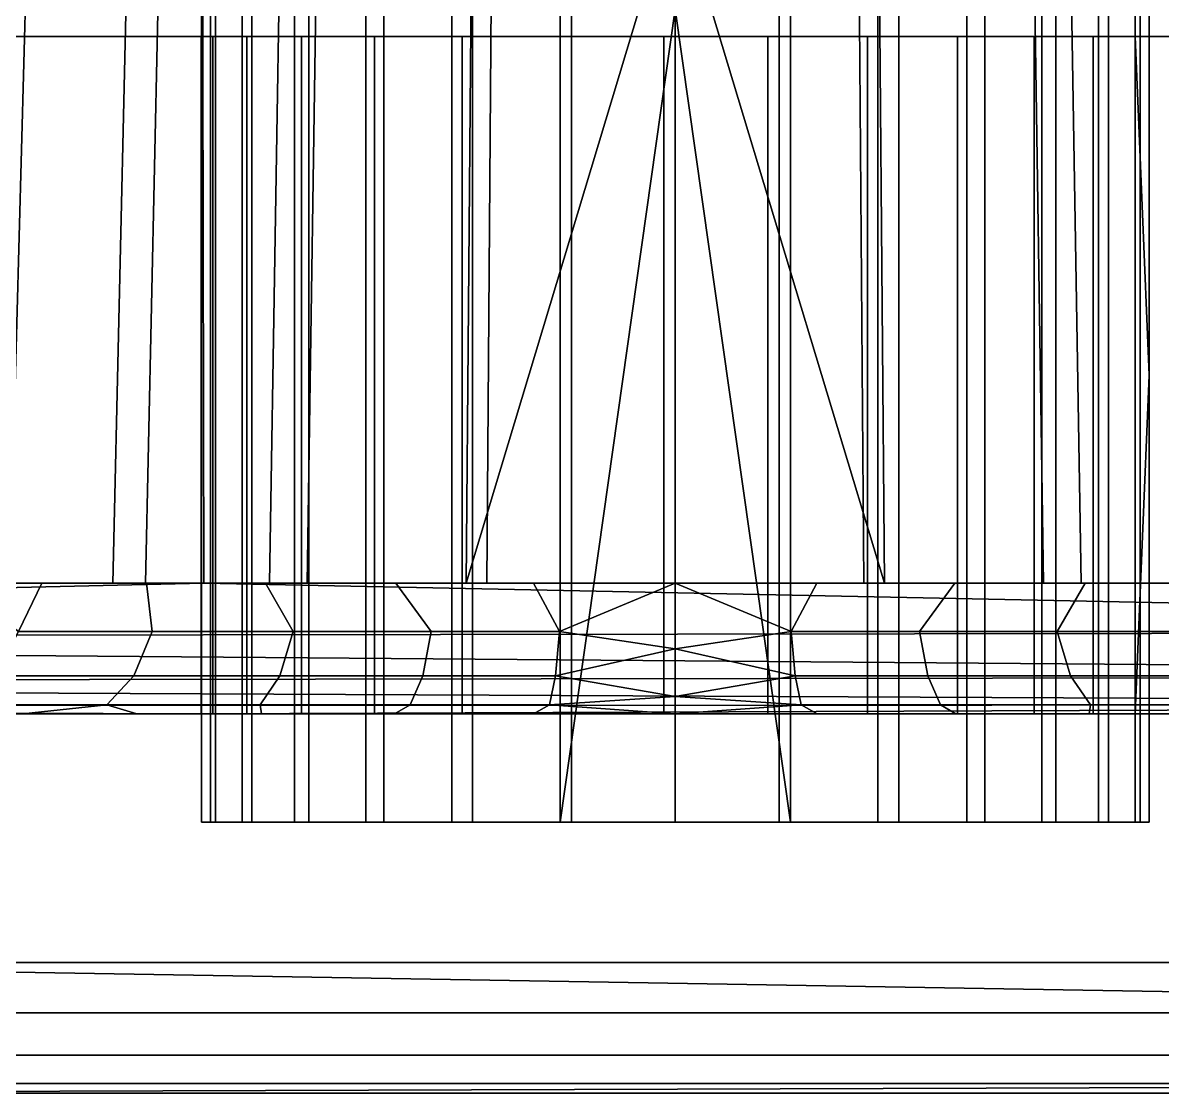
# Model space of a CAD drawing. Extents: x -111 to 113, y -26 to 0.
# Drawn here: x -97.318 to -93.111, y -7 to -3.05 of the extents above; entities that cross this region are included whole.
import ezdxf

# ---------------------------------------------------------------- set-up
doc = ezdxf.new("R2010")
doc.units = 0
doc.header["$MEASUREMENT"] = 0
doc.layers.add('COURO', color=9, linetype='CONTINUOUS')
doc.layers.add('METAL', color=9, linetype='CONTINUOUS')

msp = doc.modelspace()

# ---------------------------------------------------------------- linework, layer by layer
at = {"layer": 'COURO'}
for points in [[(-104.9085, -3.1, -9.2968), (-84.9085, -3.1, -9.2968), (-85.4879, -5.6, -9.2968), (-104.9085, -5.6, -9.2968)], [(-104.9085, -3.1, 10.7032), (-84.9085, -3.1, 10.7032), (-85.4879, -5.6, 10.7032), (-104.9085, -5.6, 10.7032)], [(-99.1942, -3.1, -6.4397), (-99.1942, -3.1, -9.2968), (-96.3371, -3.1, -9.2968), (-96.3371, -3.1, -6.4397)], [(-99.1942, -3.1, -3.5825), (-99.1942, -3.1, -6.4397), (-96.3371, -3.1, -6.4397), (-96.3371, -3.1, -3.5825)], [(-99.1942, -3.1, -0.7254), (-99.1942, -3.1, -0.7254), (-99.1942, -3.1, -3.5825), (-96.3371, -3.1, -3.5825)], [(-96.3371, -3.1, 4.9889), (-96.3371, -3.1, 4.9889), (-99.1942, -3.1, 4.9889), (-99.1942, -3.1, 2.1318)], [(-99.1942, -3.1, 7.846), (-99.1942, -3.1, 4.9889), (-96.3371, -3.1, 4.9889), (-96.3371, -3.1, 7.846)], [(-99.1942, -3.1, 10.7032), (-99.1942, -3.1, 7.846), (-96.3371, -3.1, 7.846), (-96.3371, -3.1, 10.7032)], [(-99.1942, -3.1, -0.7254), (-99.1942, -3.1, -0.7254), (-96.3371, -3.1, -3.5825), (-95.9996, -3.1, -0.665)], [(-95.9996, -3.1, -0.665), (-95.9996, -3.1, -0.665), (-96.4852, -3.1, -0.0561), (-99.1942, -3.1, -0.7254)], [(-96.4852, -3.1, -0.0561), (-96.4852, -3.1, -0.0561), (-96.6585, -3.1, 0.7032), (-99.1942, -3.1, -0.7254)], [(-99.1942, -3.1, 2.1318), (-99.1942, -3.1, 2.1318), (-99.1942, -3.1, -0.7254), (-96.6585, -3.1, 0.7032)], [(-96.4852, -3.1, 1.4625), (-96.4852, -3.1, 1.4625), (-95.9996, -3.1, 2.0714), (-99.1942, -3.1, 2.1318)], [(-95.9996, -3.1, 2.0714), (-95.9996, -3.1, 2.0714), (-96.3371, -3.1, 4.9889), (-99.1942, -3.1, 2.1318)], [(-96.6585, -3.1, 0.7032), (-96.6585, -3.1, 0.7032), (-96.4852, -3.1, 1.4625), (-99.1942, -3.1, 2.1318)], [(-96.6585, -5.6, 0.7032), (-96.6585, -3.1, 0.7032), (-96.616, -3.1, 1.0866), (-96.616, -5.6, 1.0866)], [(-96.616, -5.6, 0.3198), (-96.616, -3.1, 0.3198), (-96.6585, -3.1, 0.7032), (-96.6585, -5.6, 0.7032)], [(-96.616, -5.6, 1.0866), (-96.616, -3.1, 1.0866), (-96.4905, -3.1, 1.4514), (-96.4905, -5.6, 1.4514)], [(-96.4905, -5.6, -0.045), (-96.4905, -3.1, -0.045), (-96.616, -3.1, 0.3198), (-96.616, -5.6, 0.3198)], [(-96.4905, -5.6, 1.4514), (-96.4905, -3.1, 1.4514), (-96.2881, -3.1, 1.7798), (-96.2881, -5.6, 1.7798)], [(-96.2881, -5.6, -0.3735), (-96.2881, -3.1, -0.3735), (-96.4905, -3.1, -0.045), (-96.4905, -5.6, -0.045)], [(-96.3371, -3.1, -6.4397), (-96.3371, -3.1, -9.2968), (-93.4799, -3.1, -9.2968), (-93.4799, -3.1, -6.4397)], [(-96.3371, -3.1, -3.5825), (-96.3371, -3.1, -6.4397), (-93.4799, -3.1, -6.4397), (-93.4799, -3.1, -3.5825)], [(-96.3371, -3.1, 7.846), (-96.3371, -3.1, 4.9889), (-93.4799, -3.1, 4.9889), (-93.4799, -3.1, 7.846)], [(-96.3371, -3.1, 10.7032), (-96.3371, -3.1, 7.846), (-93.4799, -3.1, 7.846), (-93.4799, -3.1, 10.7032)], [(-95.9996, -3.1, -0.665), (-95.9996, -3.1, -0.665), (-96.3371, -3.1, -3.5825), (-95.2979, -3.1, -1.0029)], [(-93.4799, -3.1, -3.5825), (-93.4799, -3.1, -3.5825), (-95.2979, -3.1, -1.0029), (-96.3371, -3.1, -3.5825)], [(-95.2979, -3.1, 2.4093), (-95.2979, -3.1, 2.4093), (-96.3371, -3.1, 4.9889), (-95.9996, -3.1, 2.0714)], [(-95.2979, -3.1, 2.4093), (-94.5191, -3.1, 2.4093), (-93.4799, -3.1, 4.9889), (-96.3371, -3.1, 4.9889)], [(-96.2881, -5.6, 1.7798), (-96.2881, -3.1, 1.7798), (-96.0187, -3.1, 2.056), (-96.0187, -5.6, 2.056)], [(-96.0187, -5.6, -0.6496), (-96.0187, -3.1, -0.6496), (-96.2881, -3.1, -0.3735), (-96.2881, -5.6, -0.3735)], [(-96.0187, -5.6, 2.056), (-96.0187, -3.1, 2.056), (-95.6953, -3.1, 2.2663), (-95.6953, -5.6, 2.2663)], [(-95.6953, -5.6, -0.86), (-95.6953, -3.1, -0.86), (-96.0187, -3.1, -0.6496), (-96.0187, -5.6, -0.6496)], [(-95.6953, -5.6, 2.2663), (-95.6953, -3.1, 2.2663), (-95.3337, -3.1, 2.4007), (-95.3337, -5.6, 2.4007)], [(-95.3337, -5.6, -0.9944), (-95.3337, -3.1, -0.9944), (-95.6953, -3.1, -0.86), (-95.6953, -5.6, -0.86)], [(-95.3337, -5.6, 2.4007), (-95.3337, -3.1, 2.4007), (-94.9514, -3.1, 2.4527), (-94.9514, -5.6, 2.4527)], [(-94.9514, -5.6, -1.0463), (-94.9514, -3.1, -1.0463), (-95.3337, -3.1, -0.9944), (-95.3337, -5.6, -0.9944)], [(-95.2979, -3.1, -1.0029), (-95.2979, -3.1, -1.0029), (-93.4799, -3.1, -3.5825), (-94.5191, -3.1, -1.0029)], [(-94.9514, -5.6, 2.4527), (-94.9514, -3.1, 2.4527), (-94.5671, -3.1, 2.4196), (-94.5671, -5.6, 2.4196)], [(-94.5671, -5.6, -1.0132), (-94.5671, -3.1, -1.0132), (-94.9514, -3.1, -1.0463), (-94.9514, -5.6, -1.0463)], [(-94.5671, -5.6, 2.4196), (-94.5671, -3.1, 2.4196), (-94.1993, -3.1, 2.3031), (-94.1993, -5.6, 2.3031)], [(-94.1993, -5.6, -0.8967), (-94.1993, -3.1, -0.8967), (-94.5671, -3.1, -1.0132), (-94.5671, -5.6, -1.0132)], [(-94.5191, -3.1, -1.0029), (-94.5191, -3.1, -1.0029), (-93.4799, -3.1, -3.5825), (-93.8174, -3.1, -0.665)], [(-93.8174, -3.1, 2.0714), (-93.8174, -3.1, 2.0714), (-93.4799, -3.1, 4.9889), (-94.5191, -3.1, 2.4093)], [(-94.1993, -5.6, 2.3031), (-94.1993, -3.1, 2.3031), (-93.866, -3.1, 2.1088), (-93.866, -5.6, 2.1088)], [(-93.866, -5.6, -0.7024), (-93.866, -3.1, -0.7024), (-94.1993, -3.1, -0.8967), (-94.1993, -5.6, -0.8967)], [(-93.866, -5.6, 2.1088), (-93.866, -3.1, 2.1088), (-93.5834, -3.1, 1.8462), (-93.5834, -5.6, 1.8462)], [(-93.5834, -5.6, -0.4399), (-93.5834, -3.1, -0.4399), (-93.866, -3.1, -0.7024), (-93.866, -5.6, -0.7024)], [(-93.8174, -3.1, -0.665), (-93.8174, -3.1, -0.665), (-90.6228, -3.1, -0.7254), (-93.3318, -3.1, -0.0561)], [(-90.6228, -3.1, -0.7254), (-90.6228, -3.1, -0.7254), (-93.8174, -3.1, -0.665), (-93.4799, -3.1, -3.5825)], [(-93.8174, -3.1, 2.0714), (-93.8174, -3.1, 2.0714), (-93.3318, -3.1, 1.4625), (-90.6228, -3.1, 2.1318)], [(-93.4799, -3.1, 4.9889), (-93.4799, -3.1, 4.9889), (-93.8174, -3.1, 2.0714), (-90.6228, -3.1, 2.1318)], [(-93.5834, -5.6, 1.8462), (-93.5834, -3.1, 1.8462), (-93.3651, -3.1, 1.5281), (-93.3651, -5.6, 1.5281)], [(-93.3651, -5.6, -0.1218), (-93.3651, -3.1, -0.1218), (-93.5834, -3.1, -0.4399), (-93.5834, -5.6, -0.4399)], [(-93.4799, -3.1, -6.4397), (-93.4799, -3.1, -9.2968), (-90.6228, -3.1, -9.2968), (-90.6228, -3.1, -6.4397)], [(-93.4799, -3.1, -3.5825), (-93.4799, -3.1, -6.4397), (-90.6228, -3.1, -6.4397), (-90.6228, -3.1, -3.5825)], [(-93.4799, -3.1, -3.5825), (-93.4799, -3.1, -3.5825), (-90.6228, -3.1, -3.5825), (-90.6228, -3.1, -0.7254)], [(-90.6228, -3.1, 2.1318), (-90.6228, -3.1, 2.1318), (-90.6228, -3.1, 4.9889), (-93.4799, -3.1, 4.9889)], [(-93.4799, -3.1, 7.846), (-93.4799, -3.1, 4.9889), (-90.6228, -3.1, 4.9889), (-90.6228, -3.1, 7.846)], [(-93.4799, -3.1, 10.7032), (-93.4799, -3.1, 7.846), (-90.6228, -3.1, 7.846), (-90.6228, -3.1, 10.7032)], [(-93.3651, -5.6, 1.5281), (-93.3651, -3.1, 1.5281), (-93.2109, -3.1, 1.1284), (-93.2109, -5.6, 1.1284)], [(-93.2109, -5.6, 0.278), (-93.2109, -3.1, 0.278), (-93.3651, -3.1, -0.1218), (-93.3651, -5.6, -0.1218)], [(-93.3318, -3.1, -0.0561), (-93.3318, -3.1, -0.0561), (-90.6228, -3.1, -0.7254), (-93.1585, -3.1, 0.7032)], [(-93.3318, -3.1, 1.4625), (-93.3318, -3.1, 1.4625), (-93.1585, -3.1, 0.7032), (-90.6228, -3.1, 2.1318)], [(-93.2109, -3.1, 1.1284), (-93.2109, -3.1, 1.1284), (-93.1585, -3.1, 0.7032), (-93.1585, -4.35, 0.7032)], [(-93.1585, -4.35, 0.7032), (-93.1585, -4.35, 0.7032), (-93.2109, -5.6, 1.1284), (-93.2109, -3.1, 1.1284)], [(-93.1585, -3.1, 0.7032), (-93.1585, -3.1, 0.7032), (-93.2109, -3.1, 0.278), (-93.1585, -4.35, 0.7032)], [(-93.2109, -5.6, 0.278), (-93.2109, -5.6, 0.278), (-93.1585, -4.35, 0.7032), (-93.2109, -3.1, 0.278)], [(-90.6228, -3.1, 2.1318), (-90.6228, -3.1, 2.1318), (-93.1585, -3.1, 0.7032), (-90.6228, -3.1, -0.7254)], [(-93.2109, -5.6, 1.1284), (-93.2109, -5.6, 1.1284), (-93.1585, -4.35, 0.7032), (-93.1585, -5.6, 0.7032)], [(-93.1585, -5.6, 0.7032), (-93.1585, -5.6, 0.7032), (-93.1585, -4.35, 0.7032), (-93.2109, -5.6, 0.278)], [(-96.5854, -5.6, -9.2968), (-99.3597, -5.6, -9.2968), (-99.3597, -5.6, -6.4397), (-96.5854, -5.6, -6.4397)], [(-96.5854, -5.6, -6.4397), (-99.3597, -5.6, -6.4397), (-99.3597, -5.6, -3.5825), (-96.5854, -5.6, -3.5825)], [(-96.5854, -5.6, -3.5825), (-96.5854, -5.6, -3.5825), (-99.3597, -5.6, -3.5825), (-99.3597, -5.6, -0.7254)], [(-99.3597, -5.6, 2.1318), (-99.3597, -5.6, 2.1318), (-99.3597, -5.6, 4.9889), (-96.5854, -5.6, 4.9889)], [(-96.5854, -5.6, 4.9889), (-99.3597, -5.6, 4.9889), (-99.3597, -5.6, 7.846), (-96.5854, -5.6, 7.846)], [(-96.5854, -5.6, 7.846), (-99.3597, -5.6, 7.846), (-99.3597, -5.6, 10.7032), (-96.5854, -5.6, 10.7032)], [(-99.3597, -5.6, -0.7254), (-99.3597, -5.6, -0.7254), (-96.4852, -5.6, -0.0561), (-95.9996, -5.6, -0.665)], [(-99.3597, -5.6, -0.7254), (-99.3597, -5.6, -0.7254), (-95.9996, -5.6, -0.665), (-96.5854, -5.6, -3.5825)], [(-96.4852, -5.6, -0.0561), (-96.4852, -5.6, -0.0561), (-99.3597, -5.6, -0.7254), (-96.6585, -5.6, 0.7032)], [(-99.3597, -5.6, 2.1318), (-99.3597, -5.6, 2.1318), (-96.5854, -5.6, 4.9889), (-95.9996, -5.6, 2.0714)], [(-99.3597, -5.6, 2.1318), (-99.3597, -5.6, 2.1318), (-96.6585, -5.6, 0.7032), (-99.3597, -5.6, -0.7254)], [(-99.3597, -5.6, 2.1318), (-99.3597, -5.6, 2.1318), (-96.4852, -5.6, 1.4625), (-96.6585, -5.6, 0.7032)], [(-95.9996, -5.6, 2.0714), (-95.9996, -5.6, 2.0714), (-96.4852, -5.6, 1.4625), (-99.3597, -5.6, 2.1318)], [(-93.811, -5.6, -9.2968), (-96.5854, -5.6, -9.2968), (-96.5854, -5.6, -6.4397), (-93.811, -5.6, -6.4397)], [(-93.811, -5.6, -6.4397), (-96.5854, -5.6, -6.4397), (-96.5854, -5.6, -3.5825), (-93.811, -5.6, -3.5825)], [(-93.811, -5.6, 4.9889), (-96.5854, -5.6, 4.9889), (-96.5854, -5.6, 7.846), (-93.811, -5.6, 7.846)], [(-93.811, -5.6, 7.846), (-96.5854, -5.6, 7.846), (-96.5854, -5.6, 10.7032), (-93.811, -5.6, 10.7032)], [(-95.9996, -5.6, -0.665), (-95.9996, -5.6, -0.665), (-95.2979, -5.6, -1.0029), (-96.5854, -5.6, -3.5825)], [(-96.5854, -5.6, -3.5825), (-96.5854, -5.6, -3.5825), (-95.2979, -5.6, -1.0029), (-93.811, -5.6, -3.5825)], [(-95.2979, -5.6, 2.4093), (-95.2979, -5.6, 2.4093), (-95.9996, -5.6, 2.0714), (-96.5854, -5.6, 4.9889)], [(-95.2979, -5.6, 2.4093), (-95.2979, -5.6, 2.4093), (-96.5854, -5.6, 4.9889), (-93.811, -5.6, 4.9889)], [(-94.5191, -5.6, -1.0029), (-94.5191, -5.6, -1.0029), (-93.811, -5.6, -3.5825), (-95.2979, -5.6, -1.0029)], [(-93.811, -5.6, 4.9889), (-93.811, -5.6, 4.9889), (-94.5191, -5.6, 2.4093), (-95.2979, -5.6, 2.4093)], [(-93.8174, -5.6, 2.0714), (-93.8174, -5.6, 2.0714), (-94.5191, -5.6, 2.4093), (-93.811, -5.6, 4.9889)], [(-94.5191, -5.6, -1.0029), (-94.5191, -5.6, -1.0029), (-93.8174, -5.6, -0.665), (-93.811, -5.6, -3.5825)], [(-93.8174, -5.6, -0.665), (-93.8174, -5.6, -0.665), (-93.3318, -5.6, -0.0561), (-91.0367, -5.6, -0.7254)], [(-93.8174, -5.6, -0.665), (-93.8174, -5.6, -0.665), (-91.0367, -5.6, -0.7254), (-93.811, -5.6, -3.5825)], [(-93.8174, -5.6, 2.0714), (-93.8174, -5.6, 2.0714), (-93.811, -5.6, 4.9889), (-91.0367, -5.6, 2.1318)], [(-93.8174, -5.6, 2.0714), (-93.8174, -5.6, 2.0714), (-91.0367, -5.6, 2.1318), (-93.3318, -5.6, 1.4625)], [(-91.0367, -5.6, -9.2968), (-93.811, -5.6, -9.2968), (-93.811, -5.6, -6.4397), (-91.0367, -5.6, -6.4397)], [(-91.0367, -5.6, -6.4397), (-93.811, -5.6, -6.4397), (-93.811, -5.6, -3.5825), (-91.0367, -5.6, -3.5825)], [(-91.0367, -5.6, 4.9889), (-93.811, -5.6, 4.9889), (-93.811, -5.6, 7.846), (-91.0367, -5.6, 7.846)], [(-91.0367, -5.6, 7.846), (-93.811, -5.6, 7.846), (-93.811, -5.6, 10.7032), (-91.0367, -5.6, 10.7032)], [(-93.811, -5.6, -3.5825), (-93.811, -5.6, -3.5825), (-91.0367, -5.6, -0.7254), (-91.0367, -5.6, -3.5825)], [(-91.0367, -5.6, 4.9889), (-91.0367, -5.6, 4.9889), (-91.0367, -5.6, 2.1318), (-93.811, -5.6, 4.9889)], [(-91.0367, -5.6, -0.7254), (-91.0367, -5.6, -0.7254), (-93.3318, -5.6, -0.0561), (-93.1585, -5.6, 0.7032)], [(-93.3318, -5.6, 1.4625), (-93.3318, -5.6, 1.4625), (-91.0367, -5.6, 2.1318), (-93.1585, -5.6, 0.7032)], [(-91.0367, -5.6, -0.7254), (-91.0367, -5.6, -0.7254), (-93.1585, -5.6, 0.7032), (-91.0367, -5.6, 2.1318)]]:
    msp.add_3dface(points, dxfattribs=at)
at = {"layer": 'METAL'}
for points in [[(-96.6487, -5.1174, -9.4673), (-105.4057, -5.1174, -9.4673), (-105.6063, 0, -9.646), (-96.6596, 0, -9.646)], [(-96.6596, 0, 11.0523), (-105.6063, 0, 11.0523), (-105.4057, -5.1174, 10.8736), (-96.6487, -5.1174, 10.8736)], [(-88.4402, -6.5174, -10.8192), (-99.4629, -6.5174, -10.8192), (-99.4629, 0, -11.0468), (-88.2126, 0, -11.0468)], [(-88.2126, 0, 12.4532), (-99.4629, 0, 12.4532), (-99.4629, -6.5174, 12.2256), (-88.4402, -6.5174, 12.2256)], [(-97.3657, -5.1174, -1.3134), (-97.2275, 0, -1.2), (-97.5882, 0, -0.6456), (-97.7478, -5.1174, -0.726)], [(-97.4616, -5.1174, 2.5967), (-97.3181, 0, 2.4903), (-96.868, 0, 2.9748), (-96.9847, -5.1174, 3.1101)], [(-96.8641, -5.1174, -1.8027), (-96.7542, 0, -1.6619), (-97.2275, 0, -1.2), (-97.3657, -5.1174, -1.3134)], [(-96.9847, -5.1174, 3.1101), (-96.868, 0, 2.9748), (-96.3227, 0, 3.349), (-96.4069, -5.1174, 3.5066)], [(-96.2676, -5.1174, -2.1703), (-96.1911, 0, -2.0088), (-96.7542, 0, -1.6619), (-96.8641, -5.1174, -1.8027)], [(-87.8916, -5.1174, -9.4673), (-96.6487, -5.1174, -9.4673), (-96.6596, 0, -9.646), (-87.7129, 0, -9.646)], [(-87.7129, 0, 11.0523), (-96.6596, 0, 11.0523), (-96.6487, -5.1174, 10.8736), (-87.8916, -5.1174, 10.8736)], [(-96.6249, 0, 1.0446), (-96.6249, -6, 1.0446), (-96.658, -6, 0.6602), (-96.658, 0, 0.6602)], [(-96.658, 0, 0.6602), (-96.658, -6, 0.6602), (-96.606, -6, 0.278), (-96.606, 0, 0.278)], [(-96.5083, 0, 1.4124), (-96.5083, -6, 1.4124), (-96.6249, -6, 1.0446), (-96.6249, 0, 1.0446)], [(-96.606, 0, 0.278), (-96.606, -6, 0.278), (-96.4716, -6, -0.0836), (-96.4716, 0, -0.0836)], [(-96.3141, 0, 1.7457), (-96.3141, -6, 1.7457), (-96.5083, -6, 1.4124), (-96.5083, 0, 1.4124)], [(-96.4716, 0, -0.0836), (-96.4716, -6, -0.0836), (-96.2613, -6, -0.407), (-96.2613, 0, -0.407)], [(-96.4069, -5.1174, 3.5066), (-96.3227, 0, 3.349), (-95.6374, 0, 3.6133), (-95.6808, -5.1174, 3.7866)], [(-96.0515, 0, 2.0283), (-96.0515, -6, 2.0283), (-96.3141, -6, 1.7457), (-96.3141, 0, 1.7457)], [(-95.6049, -5.1174, -2.3983), (-95.5658, 0, -2.2239), (-96.1911, 0, -2.0088), (-96.2676, -5.1174, -2.1703)], [(-96.2613, 0, -0.407), (-96.2613, -6, -0.407), (-95.9851, -6, -0.6764), (-95.9851, 0, -0.6764)], [(-95.7334, 0, 2.2465), (-95.7334, -6, 2.2465), (-96.0515, -6, 2.0283), (-96.0515, 0, 2.0283)], [(-95.9851, 0, -0.6764), (-95.9851, -6, -0.6764), (-95.6567, -6, -0.8788), (-95.6567, 0, -0.8788)], [(-95.3337, 0, 2.4007), (-95.3337, -6, 2.4007), (-95.7334, -6, 2.2465), (-95.7334, 0, 2.2465)], [(-94.9085, -2.5587, 3.7925), (-94.9085, -2.5587, 3.7925), (-95.6808, -5.1174, 3.7866), (-95.6374, 0, 3.6133)], [(-95.6567, 0, -0.8788), (-95.6567, -6, -0.8788), (-95.2919, -6, -1.0043), (-95.2919, 0, -1.0043)], [(-94.9085, -5.1174, -2.4755), (-94.9085, 0, -2.2968), (-95.5658, 0, -2.2239), (-95.6049, -5.1174, -2.3983)], [(-95.3337, 0, 2.4007), (-95.3337, 0, 2.4007), (-94.9085, -3, 2.4532), (-95.3337, -6, 2.4007)], [(-95.2919, 0, -1.0043), (-95.2919, -6, -1.0043), (-94.9085, -6, -1.0468), (-94.9085, 0, -1.0468)], [(-94.9085, 0, -1.0468), (-94.9085, -6, -1.0468), (-94.5251, -6, -1.0043), (-94.5251, 0, -1.0043)], [(-94.9085, -3, 2.4532), (-94.9085, -3, 2.4532), (-94.4833, 0, 2.4007), (-94.4833, -6, 2.4007)], [(-94.212, -5.1174, -2.3983), (-94.2512, 0, -2.2239), (-94.9085, 0, -2.2968), (-94.9085, -5.1174, -2.4755)], [(-94.1361, -5.1174, 3.7866), (-94.1361, -5.1174, 3.7866), (-94.9085, -2.5587, 3.7925), (-94.1795, 0, 3.6133)], [(-94.5251, 0, -1.0043), (-94.5251, -6, -1.0043), (-94.1603, -6, -0.8788), (-94.1603, 0, -0.8788)], [(-94.0835, 0, 2.2465), (-94.0835, -6, 2.2465), (-94.4833, -6, 2.4007), (-94.4833, 0, 2.4007)], [(-93.5494, -5.1174, -2.1703), (-93.6258, 0, -2.0088), (-94.2512, 0, -2.2239), (-94.212, -5.1174, -2.3983)], [(-94.1361, -5.1174, 3.7866), (-94.1795, 0, 3.6133), (-93.4943, 0, 3.349), (-93.41, -5.1174, 3.5066)], [(-94.1603, 0, -0.8788), (-94.1603, -6, -0.8788), (-93.8318, -6, -0.6764), (-93.8318, 0, -0.6764)], [(-93.7654, 0, 2.0283), (-93.7654, -6, 2.0283), (-94.0835, -6, 2.2465), (-94.0835, 0, 2.2465)], [(-93.8318, 0, -0.6764), (-93.8318, -6, -0.6764), (-93.5557, -6, -0.407), (-93.5557, 0, -0.407)], [(-93.5029, 0, 1.7457), (-93.5029, -6, 1.7457), (-93.7654, -6, 2.0283), (-93.7654, 0, 2.0283)], [(-92.9528, -5.1174, -1.8027), (-93.0628, 0, -1.6619), (-93.6258, 0, -2.0088), (-93.5494, -5.1174, -2.1703)], [(-93.5557, 0, -0.407), (-93.5557, -6, -0.407), (-93.3453, -6, -0.0836), (-93.3453, 0, -0.0836)], [(-93.3086, 0, 1.4124), (-93.3086, -6, 1.4124), (-93.5029, -6, 1.7457), (-93.5029, 0, 1.7457)], [(-93.41, -5.1174, 3.5066), (-93.4943, 0, 3.349), (-92.949, 0, 2.9748), (-92.8322, -5.1174, 3.1101)], [(-93.3453, 0, -0.0836), (-93.3453, -6, -0.0836), (-93.2109, -6, 0.278), (-93.2109, 0, 0.278)], [(-93.1921, 0, 1.0446), (-93.1921, -6, 1.0446), (-93.3086, -6, 1.4124), (-93.3086, 0, 1.4124)], [(-93.2109, 0, 0.278), (-93.2109, -6, 0.278), (-93.159, -6, 0.6602), (-93.159, 0, 0.6602)], [(-93.159, 0, 0.6602), (-93.159, -6, 0.6602), (-93.1921, -6, 1.0446), (-93.1921, 0, 1.0446)], [(-95.6808, -5.1174, 3.7866), (-95.6808, -5.1174, 3.7866), (-94.9085, -2.5587, 3.7925), (-94.9085, -5.1174, 3.8819)], [(-94.9085, -5.1174, 3.8819), (-94.9085, -5.1174, 3.8819), (-94.9085, -2.5587, 3.7925), (-94.1361, -5.1174, 3.7866)], [(-94.9085, -6, 2.4532), (-94.9085, -6, 2.4532), (-95.3337, -6, 2.4007), (-94.9085, -3, 2.4532)], [(-94.4833, -6, 2.4007), (-94.4833, -6, 2.4007), (-94.9085, -6, 2.4532), (-94.9085, -3, 2.4532)], [(-105.4057, -5.1174, -9.4673), (-105.4057, -5.1174, -9.4673), (-105.4057, -5.3211, -9.416), (-96.6487, -5.1174, -9.4673)], [(-87.8979, -5.2966, -9.4273), (-87.8979, -5.2966, -9.4273), (-96.6487, -5.1174, -9.4673), (-105.4057, -5.3211, -9.416)], [(-105.4057, -5.3211, 10.8224), (-105.4057, -5.3211, 10.8224), (-96.6487, -5.1174, 10.8736), (-87.8979, -5.2966, 10.8336)], [(-96.6487, -5.1174, 10.8736), (-96.6487, -5.1174, 10.8736), (-105.4057, -5.3211, 10.8224), (-105.4057, -5.1174, 10.8736)], [(-97.3335, -5.2966, -1.4132), (-97.3335, -5.2966, -1.4132), (-97.2471, -5.1174, -1.4497), (-97.5696, -5.1174, -1.0354)], [(-97.5696, -5.1174, 2.4418), (-97.5696, -5.1174, 2.4418), (-97.2471, -5.1174, 2.8561), (-97.3335, -5.2966, 2.8196)], [(-97.3335, -5.2966, -1.4132), (-96.8397, -5.2966, -1.8718), (-96.8609, -5.1174, -1.8053), (-97.2471, -5.1174, -1.4497)], [(-96.8397, -5.2966, 3.2781), (-97.3335, -5.2966, 2.8196), (-97.2471, -5.1174, 2.8561), (-96.8609, -5.1174, 3.2116)], [(-96.8397, -5.2966, -1.8718), (-96.3189, -5.2966, -2.19), (-96.4214, -5.1174, -2.0924), (-96.8609, -5.1174, -1.8053)], [(-96.3189, -5.2966, 3.5964), (-96.8397, -5.2966, 3.2781), (-96.8609, -5.1174, 3.2116), (-96.4214, -5.1174, 3.4988)], [(-87.8916, -5.1174, -9.4673), (-87.8916, -5.1174, -9.4673), (-96.6487, -5.1174, -9.4673), (-87.8979, -5.2966, -9.4273)], [(-96.6487, -5.1174, 10.8736), (-96.6487, -5.1174, 10.8736), (-87.8916, -5.1174, 10.8736), (-87.8979, -5.2966, 10.8336)], [(-96.3189, -5.2966, -2.19), (-95.8097, -5.2966, -2.3868), (-95.9406, -5.1174, -2.3033), (-96.4214, -5.1174, -2.0924)], [(-95.8097, -5.2966, 3.7931), (-96.3189, -5.2966, 3.5964), (-96.4214, -5.1174, 3.4988), (-95.9406, -5.1174, 3.7097)], [(-95.8097, -5.2966, -2.3868), (-95.3357, -5.2966, -2.487), (-95.4317, -5.1174, -2.4322), (-95.9406, -5.1174, -2.3033)], [(-95.3357, -5.2966, 3.8934), (-95.8097, -5.2966, 3.7931), (-95.9406, -5.1174, 3.7097), (-95.4317, -5.1174, 3.8385)], [(-94.9085, -5.1174, -2.4755), (-94.9085, -5.1174, -2.4755), (-95.4317, -5.1174, -2.4322), (-95.3357, -5.2966, -2.487)], [(-95.4317, -5.1174, 3.8385), (-95.4317, -5.1174, 3.8385), (-94.9085, -5.1174, 3.8819), (-95.3357, -5.2966, 3.8934)], [(-94.9085, -5.1174, -2.4755), (-94.9085, -5.1174, -2.4755), (-95.3357, -5.2966, -2.487), (-94.9085, -5.36, -2.5481)], [(-94.9085, -5.36, 3.9545), (-94.9085, -5.36, 3.9545), (-95.3357, -5.2966, 3.8934), (-94.9085, -5.1174, 3.8819)], [(-94.9085, -5.1174, 3.8819), (-94.9085, -5.1174, 3.8819), (-94.3853, -5.1174, 3.8385), (-94.4812, -5.2966, 3.8934)], [(-94.9085, -5.1174, 3.8819), (-94.9085, -5.1174, 3.8819), (-94.4812, -5.2966, 3.8934), (-94.9085, -5.36, 3.9545)], [(-94.3853, -5.1174, -2.4322), (-94.3853, -5.1174, -2.4322), (-94.9085, -5.1174, -2.4755), (-94.4812, -5.2966, -2.487)], [(-94.9085, -5.36, -2.5481), (-94.9085, -5.36, -2.5481), (-94.4812, -5.2966, -2.487), (-94.9085, -5.1174, -2.4755)], [(-94.0072, -5.2966, 3.7931), (-94.4812, -5.2966, 3.8934), (-94.3853, -5.1174, 3.8385), (-93.8764, -5.1174, 3.7097)], [(-94.4812, -5.2966, -2.487), (-94.0072, -5.2966, -2.3868), (-93.8764, -5.1174, -2.3033), (-94.3853, -5.1174, -2.4322)], [(-93.498, -5.2966, 3.5964), (-94.0072, -5.2966, 3.7931), (-93.8764, -5.1174, 3.7097), (-93.3956, -5.1174, 3.4988)], [(-94.0072, -5.2966, -2.3868), (-93.498, -5.2966, -2.19), (-93.3956, -5.1174, -2.0924), (-93.8764, -5.1174, -2.3033)], [(-92.9773, -5.2966, 3.2781), (-93.498, -5.2966, 3.5964), (-93.3956, -5.1174, 3.4988), (-92.9561, -5.1174, 3.2116)], [(-93.498, -5.2966, -2.19), (-92.9773, -5.2966, -1.8718), (-92.9561, -5.1174, -1.8053), (-93.3956, -5.1174, -2.0924)], [(-87.9036, -5.4597, -9.3149), (-87.9036, -5.4597, -9.3149), (-87.8979, -5.2966, -9.4273), (-105.4057, -5.3211, -9.416)], [(-87.8979, -5.2966, 10.8336), (-87.8979, -5.2966, 10.8336), (-87.9036, -5.4597, 10.7213), (-105.4057, -5.3211, 10.8224)], [(-96.9071, -5.4597, -1.9617), (-96.8397, -5.2966, -1.8718), (-97.3335, -5.2966, -1.4132), (-97.4182, -5.4597, -1.4871)], [(-97.4182, -5.4597, 2.8935), (-97.3335, -5.2966, 2.8196), (-96.8397, -5.2966, 3.2781), (-96.9071, -5.4597, 3.368)], [(-96.3682, -5.4597, -2.291), (-96.3189, -5.2966, -2.19), (-96.8397, -5.2966, -1.8718), (-96.9071, -5.4597, -1.9617)], [(-96.9071, -5.4597, 3.368), (-96.8397, -5.2966, 3.2781), (-96.3189, -5.2966, 3.5964), (-96.3682, -5.4597, 3.6974)], [(-95.8412, -5.4597, -2.4946), (-95.8097, -5.2966, -2.3868), (-96.3189, -5.2966, -2.19), (-96.3682, -5.4597, -2.291)], [(-96.3682, -5.4597, 3.6974), (-96.3189, -5.2966, 3.5964), (-95.8097, -5.2966, 3.7931), (-95.8412, -5.4597, 3.901)], [(-95.3507, -5.4597, -2.5984), (-95.3357, -5.2966, -2.487), (-95.8097, -5.2966, -2.3868), (-95.8412, -5.4597, -2.4946)], [(-95.8412, -5.4597, 3.901), (-95.8097, -5.2966, 3.7931), (-95.3357, -5.2966, 3.8934), (-95.3507, -5.4597, 4.0048)], [(-95.3357, -5.2966, -2.487), (-95.3357, -5.2966, -2.487), (-95.3507, -5.4597, -2.5984), (-94.9085, -5.36, -2.5481)], [(-95.3507, -5.4597, 4.0048), (-95.3507, -5.4597, 4.0048), (-95.3357, -5.2966, 3.8934), (-94.9085, -5.36, 3.9545)], [(-94.4812, -5.2966, 3.8934), (-94.4812, -5.2966, 3.8934), (-94.4663, -5.4597, 4.0048), (-94.9085, -5.36, 3.9545)], [(-94.4663, -5.4597, -2.5984), (-94.4663, -5.4597, -2.5984), (-94.4812, -5.2966, -2.487), (-94.9085, -5.36, -2.5481)], [(-94.4663, -5.4597, 4.0048), (-94.4812, -5.2966, 3.8934), (-94.0072, -5.2966, 3.7931), (-93.9758, -5.4597, 3.901)], [(-93.9758, -5.4597, -2.4946), (-94.0072, -5.2966, -2.3868), (-94.4812, -5.2966, -2.487), (-94.4663, -5.4597, -2.5984)], [(-93.9758, -5.4597, 3.901), (-94.0072, -5.2966, 3.7931), (-93.498, -5.2966, 3.5964), (-93.4488, -5.4597, 3.6974)], [(-93.4488, -5.4597, -2.291), (-93.498, -5.2966, -2.19), (-94.0072, -5.2966, -2.3868), (-93.9758, -5.4597, -2.4946)], [(-93.4488, -5.4597, 3.6974), (-93.498, -5.2966, 3.5964), (-92.9773, -5.2966, 3.2781), (-92.9098, -5.4597, 3.368)], [(-92.9098, -5.4597, -1.9617), (-92.9773, -5.2966, -1.8718), (-93.498, -5.2966, -2.19), (-93.4488, -5.4597, -2.291)], [(-105.4057, -5.4858, -9.2856), (-105.4057, -5.4858, -9.2856), (-87.9036, -5.4597, -9.3149), (-105.4057, -5.3211, -9.416)], [(-87.9036, -5.4597, 10.7213), (-87.9036, -5.4597, 10.7213), (-105.4057, -5.4858, 10.692), (-105.4057, -5.3211, 10.8224)], [(-94.9085, -5.36, -2.5481), (-94.9085, -5.36, -2.5481), (-95.3507, -5.4597, -2.5984), (-94.9085, -5.5359, -2.7303)], [(-95.3507, -5.4597, 4.0048), (-95.3507, -5.4597, 4.0048), (-94.9085, -5.36, 3.9545), (-94.9085, -5.5359, 4.1366)], [(-94.9085, -5.36, 3.9545), (-94.9085, -5.36, 3.9545), (-94.4663, -5.4597, 4.0048), (-94.9085, -5.5359, 4.1366)], [(-94.4663, -5.4597, -2.5984), (-94.4663, -5.4597, -2.5984), (-94.9085, -5.36, -2.5481), (-94.9085, -5.5359, -2.7303)], [(-105.4057, -5.4858, -9.2856), (-105.4057, -5.4858, -9.2856), (-87.9073, -5.5663, -9.148), (-87.9036, -5.4597, -9.3149)], [(-87.9073, -5.5663, 10.5544), (-87.9073, -5.5663, 10.5544), (-105.4057, -5.4858, 10.692), (-87.9036, -5.4597, 10.7213)], [(-97.0072, -5.5663, -2.0952), (-96.9071, -5.4597, -1.9617), (-97.4182, -5.4597, -1.4871), (-97.5439, -5.5663, -1.5968)], [(-97.5439, -5.5663, 3.0032), (-97.4182, -5.4597, 2.8935), (-96.9071, -5.4597, 3.368), (-97.0072, -5.5663, 3.5015)], [(-96.4413, -5.5663, -2.441), (-96.3682, -5.4597, -2.291), (-96.9071, -5.4597, -1.9617), (-97.0072, -5.5663, -2.0952)], [(-97.0072, -5.5663, 3.5015), (-96.9071, -5.4597, 3.368), (-96.3682, -5.4597, 3.6974), (-96.4413, -5.5663, 3.8474)], [(-95.8879, -5.5663, -2.6548), (-95.8412, -5.4597, -2.4946), (-96.3682, -5.4597, -2.291), (-96.4413, -5.5663, -2.441)], [(-96.4413, -5.5663, 3.8474), (-96.3682, -5.4597, 3.6974), (-95.8412, -5.4597, 3.901), (-95.8879, -5.5663, 4.0612)], [(-95.3728, -5.5663, -2.7638), (-95.3507, -5.4597, -2.5984), (-95.8412, -5.4597, -2.4946), (-95.8879, -5.5663, -2.6548)], [(-95.8879, -5.5663, 4.0612), (-95.8412, -5.4597, 3.901), (-95.3507, -5.4597, 4.0048), (-95.3728, -5.5663, 4.1702)], [(-94.9085, -5.5359, 4.1366), (-94.9085, -5.5359, 4.1366), (-95.3728, -5.5663, 4.1702), (-95.3507, -5.4597, 4.0048)], [(-94.9085, -5.5359, -2.7303), (-94.9085, -5.5359, -2.7303), (-95.3507, -5.4597, -2.5984), (-95.3728, -5.5663, -2.7638)], [(-94.9085, -5.5359, -2.7303), (-94.9085, -5.5359, -2.7303), (-94.4442, -5.5663, -2.7638), (-94.4663, -5.4597, -2.5984)], [(-94.9085, -5.5359, 4.1366), (-94.9085, -5.5359, 4.1366), (-94.4663, -5.4597, 4.0048), (-94.4442, -5.5663, 4.1702)], [(-94.4442, -5.5663, 4.1702), (-94.4663, -5.4597, 4.0048), (-93.9758, -5.4597, 3.901), (-93.9291, -5.5663, 4.0612)], [(-93.9291, -5.5663, -2.6548), (-93.9758, -5.4597, -2.4946), (-94.4663, -5.4597, -2.5984), (-94.4442, -5.5663, -2.7638)], [(-93.9291, -5.5663, 4.0612), (-93.9758, -5.4597, 3.901), (-93.4488, -5.4597, 3.6974), (-93.3757, -5.5663, 3.8474)], [(-93.3757, -5.5663, -2.441), (-93.4488, -5.4597, -2.291), (-93.9758, -5.4597, -2.4946), (-93.9291, -5.5663, -2.6548)], [(-93.3757, -5.5663, 3.8474), (-93.4488, -5.4597, 3.6974), (-92.9098, -5.4597, 3.368), (-92.8097, -5.5663, 3.5015)], [(-92.8097, -5.5663, -2.0952), (-92.9098, -5.4597, -1.9617), (-93.4488, -5.4597, -2.291), (-93.3757, -5.5663, -2.441)], [(-105.4057, -5.5706, -9.1365), (-105.4057, -5.5706, -9.1365), (-87.9073, -5.5663, -9.148), (-105.4057, -5.4858, -9.2856)], [(-87.9073, -5.5663, 10.5544), (-87.9073, -5.5663, 10.5544), (-105.4057, -5.5706, 10.5429), (-105.4057, -5.4858, 10.692)], [(-94.9085, -5.5359, -2.7303), (-94.9085, -5.5359, -2.7303), (-95.3728, -5.5663, -2.7638), (-94.9085, -5.6, -2.9752)], [(-95.3728, -5.5663, 4.1702), (-95.3728, -5.5663, 4.1702), (-94.9085, -5.5359, 4.1366), (-94.9085, -5.6, 4.3816)], [(-94.9085, -5.5359, 4.1366), (-94.9085, -5.5359, 4.1366), (-94.4442, -5.5663, 4.1702), (-94.9085, -5.6, 4.3816)], [(-94.4442, -5.5663, -2.7638), (-94.4442, -5.5663, -2.7638), (-94.9085, -5.5359, -2.7303), (-94.9085, -5.6, -2.9752)], [(-96.6571, -5.6, -8.9676), (-96.6571, -5.6, -8.9676), (-87.9073, -5.5663, -9.148), (-105.4057, -5.5706, -9.1365)], [(-87.9073, -5.5663, 10.5544), (-87.9073, -5.5663, 10.5544), (-96.6571, -5.6, 10.3739), (-105.4057, -5.5706, 10.5429)], [(-96.6571, -5.6, -8.9676), (-96.6571, -5.6, -8.9676), (-105.4057, -5.5706, -9.1365), (-105.4057, -5.6, -8.9676)], [(-105.4057, -5.5706, 10.5429), (-105.4057, -5.5706, 10.5429), (-96.6571, -5.6, 10.3739), (-105.4057, -5.6, 10.3739)], [(-97.6884, -5.6, -1.7057), (-97.3173, -5.6, -2.0768), (-97.0072, -5.5663, -2.0952), (-97.5439, -5.5663, -1.5968)], [(-97.3173, -5.6, 3.4831), (-97.6884, -5.6, 3.112), (-97.5439, -5.5663, 3.0032), (-97.0072, -5.5663, 3.5015)], [(-97.3173, -5.6, -2.0768), (-97.3173, -5.6, -2.0768), (-96.8972, -5.6, -2.3913), (-97.0072, -5.5663, -2.0952)], [(-96.8972, -5.6, 3.7977), (-96.8972, -5.6, 3.7977), (-97.3173, -5.6, 3.4831), (-97.0072, -5.5663, 3.5015)], [(-96.8972, -5.6, -2.3913), (-96.4365, -5.6, -2.6428), (-96.4413, -5.5663, -2.441), (-97.0072, -5.5663, -2.0952)], [(-96.4365, -5.6, 4.0492), (-96.8972, -5.6, 3.7977), (-97.0072, -5.5663, 3.5015), (-96.4413, -5.5663, 3.8474)], [(-96.6571, -5.6, -8.9676), (-96.6571, -5.6, -8.9676), (-87.9085, -5.6, -8.9676), (-87.9073, -5.5663, -9.148)], [(-87.9085, -5.6, 10.3739), (-87.9085, -5.6, 10.3739), (-96.6571, -5.6, 10.3739), (-87.9073, -5.5663, 10.5544)], [(-96.4365, -5.6, -2.6428), (-95.9448, -5.6, -2.8262), (-95.8879, -5.5663, -2.6548), (-96.4413, -5.5663, -2.441)], [(-95.9448, -5.6, 4.2326), (-96.4365, -5.6, 4.0492), (-96.4413, -5.5663, 3.8474), (-95.8879, -5.5663, 4.0612)], [(-95.9448, -5.6, -2.8262), (-95.432, -5.6, -2.9378), (-95.3728, -5.5663, -2.7638), (-95.8879, -5.5663, -2.6548)], [(-95.432, -5.6, 4.3441), (-95.9448, -5.6, 4.2326), (-95.8879, -5.5663, 4.0612), (-95.3728, -5.5663, 4.1702)], [(-95.3728, -5.5663, -2.7638), (-95.3728, -5.5663, -2.7638), (-95.432, -5.6, -2.9378), (-94.9085, -5.6, -2.9752)], [(-94.9085, -5.6, 4.3816), (-94.9085, -5.6, 4.3816), (-95.432, -5.6, 4.3441), (-95.3728, -5.5663, 4.1702)], [(-94.4442, -5.5663, 4.1702), (-94.4442, -5.5663, 4.1702), (-94.385, -5.6, 4.3441), (-94.9085, -5.6, 4.3816)], [(-94.9085, -5.6, -2.9752), (-94.9085, -5.6, -2.9752), (-94.385, -5.6, -2.9378), (-94.4442, -5.5663, -2.7638)], [(-93.8722, -5.6, 4.2326), (-94.385, -5.6, 4.3441), (-94.4442, -5.5663, 4.1702), (-93.9291, -5.5663, 4.0612)], [(-94.385, -5.6, -2.9378), (-93.8722, -5.6, -2.8262), (-93.9291, -5.5663, -2.6548), (-94.4442, -5.5663, -2.7638)], [(-93.3804, -5.6, 4.0492), (-93.8722, -5.6, 4.2326), (-93.9291, -5.5663, 4.0612), (-93.3757, -5.5663, 3.8474)], [(-93.8722, -5.6, -2.8262), (-93.3804, -5.6, -2.6428), (-93.3757, -5.5663, -2.441), (-93.9291, -5.5663, -2.6548)], [(-92.9198, -5.6, 3.7977), (-93.3804, -5.6, 4.0492), (-93.3757, -5.5663, 3.8474), (-92.8097, -5.5663, 3.5015)], [(-93.3804, -5.6, -2.6428), (-92.9198, -5.6, -2.3913), (-92.8097, -5.5663, -2.0952), (-93.3757, -5.5663, -2.441)], [(-100.0372, -5.6, -3.4414), (-100.0372, -5.6, -6.2045), (-97.005, -5.6, -6.2045), (-97.005, -5.6, -3.4414)], [(-100.0372, -5.6, 7.6109), (-100.0372, -5.6, 4.8478), (-97.005, -5.6, 4.8478), (-97.005, -5.6, 7.6109)], [(-98.8442, -5.6, -8.9676), (-96.6571, -5.6, -8.9676), (-97.005, -5.6, -6.2045), (-100.0372, -5.6, -6.2045)], [(-97.005, -5.6, -3.4414), (-97.005, -5.6, -3.4414), (-97.7844, -5.6, -1.5903), (-100.0372, -5.6, -3.4414)], [(-100.0372, -5.6, 4.8478), (-100.0372, -5.6, 4.8478), (-97.7844, -5.6, 2.9966), (-97.005, -5.6, 4.8478)], [(-96.6571, -5.6, 10.3739), (-98.8442, -5.6, 10.3739), (-100.0372, -5.6, 7.6109), (-97.005, -5.6, 7.6109)], [(-97.7844, -5.6, -1.5903), (-97.7844, -5.6, -1.5903), (-97.005, -5.6, -3.4414), (-96.5045, -5.6, -2.6109)], [(-97.005, -5.6, 4.8478), (-97.005, -5.6, 4.8478), (-97.7844, -5.6, 2.9966), (-96.5045, -5.6, 4.0173)], [(-93.9728, -5.6, -6.2045), (-97.005, -5.6, -6.2045), (-96.6571, -5.6, -8.9676), (-94.4699, -5.6, -8.9676)], [(-93.9728, -5.6, -3.4414), (-97.005, -5.6, -3.4414), (-97.005, -5.6, -6.2045), (-93.9728, -5.6, -6.2045)], [(-94.9085, -5.6, -2.9752), (-94.9085, -5.6, -2.9752), (-97.005, -5.6, -3.4414), (-93.9728, -5.6, -3.4414)], [(-94.9085, -5.6, -2.9752), (-94.9085, -5.6, -2.9752), (-96.5045, -5.6, -2.6109), (-97.005, -5.6, -3.4414)], [(-93.9728, -5.6, 4.8478), (-93.9728, -5.6, 4.8478), (-97.005, -5.6, 4.8478), (-94.9085, -5.6, 4.3816)], [(-96.5045, -5.6, 4.0173), (-96.5045, -5.6, 4.0173), (-94.9085, -5.6, 4.3816), (-97.005, -5.6, 4.8478)], [(-94.4699, -5.6, 10.3739), (-96.6571, -5.6, 10.3739), (-97.005, -5.6, 7.6109), (-93.9728, -5.6, 7.6109)], [(-93.9728, -5.6, 7.6109), (-97.005, -5.6, 7.6109), (-97.005, -5.6, 4.8478), (-93.9728, -5.6, 4.8478)], [(-93.3125, -5.6, -2.6109), (-93.3125, -5.6, -2.6109), (-94.9085, -5.6, -2.9752), (-93.9728, -5.6, -3.4414)], [(-93.9728, -5.6, 4.8478), (-93.9728, -5.6, 4.8478), (-94.9085, -5.6, 4.3816), (-93.3125, -5.6, 4.0173)], [(-93.9728, -5.6, -6.2045), (-93.9728, -5.6, -6.2045), (-94.4699, -5.6, -8.9676), (-92.2828, -5.6, -8.9676)], [(-92.2828, -5.6, 10.3739), (-92.2828, -5.6, 10.3739), (-94.4699, -5.6, 10.3739), (-93.9728, -5.6, 7.6109)], [(-93.9728, -5.6, -3.4414), (-93.9728, -5.6, -6.2045), (-90.9407, -5.6, -6.2045), (-90.9407, -5.6, -3.4414)], [(-93.9728, -5.6, 7.6109), (-93.9728, -5.6, 4.8478), (-90.9407, -5.6, 4.8478), (-90.9407, -5.6, 7.6109)], [(-93.9728, -5.6, -6.2045), (-93.9728, -5.6, -6.2045), (-92.2828, -5.6, -8.9676), (-90.9407, -5.6, -6.2045)], [(-93.3125, -5.6, -2.6109), (-93.3125, -5.6, -2.6109), (-93.9728, -5.6, -3.4414), (-90.9407, -5.6, -3.4414)], [(-93.3125, -5.6, 4.0173), (-93.3125, -5.6, 4.0173), (-90.9407, -5.6, 4.8478), (-93.9728, -5.6, 4.8478)], [(-92.2828, -5.6, 10.3739), (-92.2828, -5.6, 10.3739), (-93.9728, -5.6, 7.6109), (-90.9407, -5.6, 7.6109)], [(-93.3125, -5.6, -2.6109), (-93.3125, -5.6, -2.6109), (-90.9407, -5.6, -3.4414), (-92.0326, -5.6, -1.5903)], [(-92.0326, -5.6, 2.9966), (-92.0326, -5.6, 2.9966), (-90.9407, -5.6, 4.8478), (-93.3125, -5.6, 4.0173)], [(-96.5728, -6, 1.244), (-96.5728, -6, 1.244), (-96.1735, -6, 0.9562), (-96.6489, -6, 0.8861)], [(-96.6489, -6, 0.8861), (-96.6489, -6, 0.8861), (-96.1735, -6, 0.9562), (-96.1735, -6, 0.4502)], [(-96.6489, -6, 0.5203), (-96.6489, -6, 0.5203), (-96.1735, -6, 0.4502), (-96.5728, -6, 0.1624)], [(-96.6489, -6, 0.8861), (-96.6489, -6, 0.8861), (-96.1735, -6, 0.4502), (-96.6489, -6, 0.5203)], [(-96.424, -6, 1.5782), (-96.424, -6, 1.5782), (-96.1735, -6, 1.4622), (-96.5728, -6, 1.244)], [(-96.1735, -6, 1.4622), (-96.1735, -6, 1.4622), (-96.1735, -6, 0.9562), (-96.5728, -6, 1.244)], [(-96.5728, -6, 0.1624), (-96.5728, -6, 0.1624), (-96.1735, -6, -0.0558), (-96.424, -6, -0.1718)], [(-96.1735, -6, 0.4502), (-96.1735, -6, 0.4502), (-96.1735, -6, -0.0558), (-96.5728, -6, 0.1624)], [(-96.209, -6, 1.8742), (-96.209, -6, 1.8742), (-96.1735, -6, 1.4622), (-96.424, -6, 1.5782)], [(-96.424, -6, -0.1718), (-96.424, -6, -0.1718), (-96.1735, -6, -0.0558), (-96.209, -6, -0.4678)], [(-96.209, -6, 1.8742), (-96.209, -6, 1.8742), (-95.9371, -6, 2.119), (-95.6675, -6, 1.9682)], [(-96.209, -6, 1.8742), (-96.209, -6, 1.8742), (-95.6675, -6, 1.9682), (-95.6675, -6, 1.4622)], [(-96.209, -6, 1.8742), (-96.209, -6, 1.8742), (-95.6675, -6, 1.4622), (-96.1735, -6, 1.4622)], [(-95.6675, -6, -0.0558), (-95.6675, -6, -0.0558), (-96.209, -6, -0.4678), (-96.1735, -6, -0.0558)], [(-95.9371, -6, -0.7126), (-95.9371, -6, -0.7126), (-96.209, -6, -0.4678), (-95.6675, -6, -0.5618)], [(-95.6675, -6, -0.0558), (-95.6675, -6, -0.0558), (-95.6675, -6, -0.5618), (-96.209, -6, -0.4678)], [(-96.1735, -6, 0.9562), (-96.1735, -6, 1.4622), (-95.6675, -6, 1.4622), (-95.6675, -6, 0.9562)], [(-96.1735, -6, 0.4502), (-96.1735, -6, 0.9562), (-95.6675, -6, 0.9562), (-95.6675, -6, 0.4502)], [(-96.1735, -6, -0.0558), (-96.1735, -6, 0.4502), (-95.6675, -6, 0.4502), (-95.6675, -6, -0.0558)], [(-95.6675, -6, 1.9682), (-95.6675, -6, 1.9682), (-95.9371, -6, 2.119), (-95.6203, -6, 2.3019)], [(-95.9371, -6, -0.7126), (-95.9371, -6, -0.7126), (-95.6675, -6, -0.5618), (-95.6203, -6, -0.8955)], [(-95.6675, -6, 1.4622), (-95.6675, -6, 1.9682), (-95.1615, -6, 1.9682), (-95.1615, -6, 1.4622)], [(-95.6675, -6, 0.9562), (-95.6675, -6, 1.4622), (-95.1615, -6, 1.4622), (-95.1615, -6, 0.9562)], [(-95.6675, -6, 0.4502), (-95.6675, -6, 0.9562), (-95.1615, -6, 0.9562), (-95.1615, -6, 0.4502)], [(-95.6675, -6, -0.0558), (-95.6675, -6, 0.4502), (-95.1615, -6, 0.4502), (-95.1615, -6, -0.0558)], [(-95.6675, -6, -0.5618), (-95.6675, -6, -0.0558), (-95.1615, -6, -0.0558), (-95.1615, -6, -0.5618)], [(-95.6203, -6, 2.3019), (-95.6203, -6, 2.3019), (-95.1615, -6, 1.9682), (-95.6675, -6, 1.9682)], [(-95.1615, -6, -0.5618), (-95.1615, -6, -0.5618), (-95.6203, -6, -0.8955), (-95.6675, -6, -0.5618)], [(-95.6203, -6, 2.3019), (-95.6203, -6, 2.3019), (-95.2723, -6, 2.4149), (-95.1615, -6, 1.9682)], [(-95.6203, -6, -0.8955), (-95.6203, -6, -0.8955), (-95.1615, -6, -0.5618), (-95.2723, -6, -1.0086)], [(-95.1615, -6, 1.9682), (-95.1615, -6, 1.9682), (-95.2723, -6, 2.4149), (-94.9085, -6, 2.4532)], [(-95.2723, -6, -1.0086), (-95.2723, -6, -1.0086), (-95.1615, -6, -0.5618), (-94.9085, -6, -1.0468)], [(-95.1615, -6, 1.4622), (-95.1615, -6, 1.9682), (-94.6555, -6, 1.9682), (-94.6555, -6, 1.4622)], [(-95.1615, -6, 0.9562), (-95.1615, -6, 1.4622), (-94.6555, -6, 1.4622), (-94.6555, -6, 0.9562)], [(-95.1615, -6, 0.4502), (-95.1615, -6, 0.9562), (-94.6555, -6, 0.9562), (-94.6555, -6, 0.4502)], [(-95.1615, -6, -0.0558), (-95.1615, -6, 0.4502), (-94.6555, -6, 0.4502), (-94.6555, -6, -0.0558)], [(-95.1615, -6, -0.5618), (-95.1615, -6, -0.0558), (-94.6555, -6, -0.0558), (-94.6555, -6, -0.5618)], [(-94.9085, -6, 2.4532), (-94.9085, -6, 2.4532), (-94.6555, -6, 1.9682), (-95.1615, -6, 1.9682)], [(-94.6555, -6, -0.5618), (-94.6555, -6, -0.5618), (-94.9085, -6, -1.0468), (-95.1615, -6, -0.5618)], [(-94.6555, -6, 1.9682), (-94.6555, -6, 1.9682), (-94.9085, -6, 2.4532), (-94.5446, -6, 2.4149)], [(-94.9085, -6, -1.0468), (-94.9085, -6, -1.0468), (-94.6555, -6, -0.5618), (-94.5446, -6, -1.0086)], [(-94.6555, -6, 1.4622), (-94.6555, -6, 1.9682), (-94.1495, -6, 1.9682), (-94.1495, -6, 1.4622)], [(-94.6555, -6, 0.9562), (-94.6555, -6, 1.4622), (-94.1495, -6, 1.4622), (-94.1495, -6, 0.9562)], [(-94.6555, -6, 0.4502), (-94.6555, -6, 0.9562), (-94.1495, -6, 0.9562), (-94.1495, -6, 0.4502)], [(-94.6555, -6, -0.0558), (-94.6555, -6, 0.4502), (-94.1495, -6, 0.4502), (-94.1495, -6, -0.0558)], [(-94.6555, -6, -0.5618), (-94.6555, -6, -0.0558), (-94.1495, -6, -0.0558), (-94.1495, -6, -0.5618)], [(-94.6555, -6, 1.9682), (-94.6555, -6, 1.9682), (-94.5446, -6, 2.4149), (-94.1967, -6, 2.3019)], [(-94.1967, -6, 2.3019), (-94.1967, -6, 2.3019), (-94.1495, -6, 1.9682), (-94.6555, -6, 1.9682)], [(-94.5446, -6, -1.0086), (-94.5446, -6, -1.0086), (-94.6555, -6, -0.5618), (-94.1967, -6, -0.8955)], [(-94.6555, -6, -0.5618), (-94.6555, -6, -0.5618), (-94.1495, -6, -0.5618), (-94.1967, -6, -0.8955)], [(-94.1495, -6, 1.9682), (-94.1495, -6, 1.9682), (-94.1967, -6, 2.3019), (-93.8799, -6, 2.119)], [(-93.8799, -6, -0.7126), (-93.8799, -6, -0.7126), (-94.1967, -6, -0.8955), (-94.1495, -6, -0.5618)], [(-94.1495, -6, 0.9562), (-94.1495, -6, 1.4622), (-93.6435, -6, 1.4622), (-93.6435, -6, 0.9562)], [(-94.1495, -6, 0.4502), (-94.1495, -6, 0.9562), (-93.6435, -6, 0.9562), (-93.6435, -6, 0.4502)], [(-94.1495, -6, -0.0558), (-94.1495, -6, 0.4502), (-93.6435, -6, 0.4502), (-93.6435, -6, -0.0558)], [(-94.1495, -6, 1.9682), (-94.1495, -6, 1.9682), (-93.8799, -6, 2.119), (-93.608, -6, 1.8742)], [(-93.6435, -6, 1.4622), (-93.6435, -6, 1.4622), (-94.1495, -6, 1.4622), (-93.608, -6, 1.8742)], [(-93.608, -6, 1.8742), (-93.608, -6, 1.8742), (-94.1495, -6, 1.4622), (-94.1495, -6, 1.9682)], [(-94.1495, -6, -0.0558), (-94.1495, -6, -0.0558), (-93.6435, -6, -0.0558), (-93.608, -6, -0.4678)], [(-94.1495, -6, -0.5618), (-94.1495, -6, -0.5618), (-93.608, -6, -0.4678), (-93.8799, -6, -0.7126)], [(-94.1495, -6, -0.0558), (-94.1495, -6, -0.0558), (-93.608, -6, -0.4678), (-94.1495, -6, -0.5618)], [(-93.6435, -6, 0.9562), (-93.6435, -6, 0.9562), (-93.6435, -6, 1.4622), (-93.2441, -6, 1.244)], [(-93.6435, -6, 1.4622), (-93.6435, -6, 1.4622), (-93.608, -6, 1.8742), (-93.3929, -6, 1.5782)], [(-93.3929, -6, 1.5782), (-93.3929, -6, 1.5782), (-93.2441, -6, 1.244), (-93.6435, -6, 1.4622)], [(-93.2441, -6, 1.244), (-93.2441, -6, 1.244), (-93.1681, -6, 0.8861), (-93.6435, -6, 0.9562)], [(-93.6435, -6, 0.9562), (-93.6435, -6, 0.9562), (-93.1681, -6, 0.8861), (-93.1681, -6, 0.5203)], [(-93.6435, -6, -0.0558), (-93.6435, -6, -0.0558), (-93.3929, -6, -0.1718), (-93.608, -6, -0.4678)], [(-93.6435, -6, -0.0558), (-93.6435, -6, -0.0558), (-93.6435, -6, 0.4502), (-93.2441, -6, 0.1624)], [(-93.2441, -6, 0.1624), (-93.2441, -6, 0.1624), (-93.6435, -6, 0.4502), (-93.1681, -6, 0.5203)], [(-93.6435, -6, -0.0558), (-93.6435, -6, -0.0558), (-93.2441, -6, 0.1624), (-93.3929, -6, -0.1718)], [(-93.6435, -6, 0.9562), (-93.6435, -6, 0.9562), (-93.1681, -6, 0.5203), (-93.6435, -6, 0.4502)], [(-88.4402, -6.7034, -10.7763), (-88.4402, -6.7034, -10.7763), (-99.4629, -6.5174, -10.8192), (-110.4856, -6.7034, -10.7763)], [(-110.4856, -6.7034, 12.1827), (-110.4856, -6.7034, 12.1827), (-99.4629, -6.5174, 12.2256), (-88.4402, -6.7034, 12.1827)], [(-88.4402, -6.5174, -10.8192), (-88.4402, -6.5174, -10.8192), (-99.4629, -6.5174, -10.8192), (-88.4402, -6.7034, -10.7763)], [(-88.4402, -6.7034, 12.1827), (-88.4402, -6.7034, 12.1827), (-99.4629, -6.5174, 12.2256), (-88.4402, -6.5174, 12.2256)], [(-110.4856, -6.8597, -10.6669), (-88.4402, -6.8597, -10.6669), (-88.4402, -6.7034, -10.7763), (-110.4856, -6.7034, -10.7763)], [(-88.4402, -6.8597, 12.0732), (-110.4856, -6.8597, 12.0732), (-110.4856, -6.7034, 12.1827), (-88.4402, -6.7034, 12.1827)], [(-110.4856, -6.9636, -10.5068), (-88.4402, -6.9636, -10.5068), (-88.4402, -6.8597, -10.6669), (-110.4856, -6.8597, -10.6669)], [(-88.4402, -6.9636, 11.9132), (-110.4856, -6.9636, 11.9132), (-110.4856, -6.8597, 12.0732), (-88.4402, -6.8597, 12.0732)], [(-88.4402, -6.9636, -10.5068), (-88.4402, -6.9636, -10.5068), (-110.4856, -6.9636, -10.5068), (-99.4629, -7, -10.3195)], [(-88.4402, -7, 11.7259), (-99.4629, -7, 11.7259), (-110.4856, -6.9636, 11.9132), (-88.4402, -6.9636, 11.9132)], [(-99.4629, -7, -10.3195), (-99.4629, -7, -10.3195), (-88.4402, -7, -10.3195), (-88.4402, -6.9636, -10.5068)], [(-110.4856, -7, 11.7259), (-110.4856, -7, -10.3195), (-88.4402, -7, -10.3195), (-88.4402, -7, 11.7259)]]:
    msp.add_3dface(points, dxfattribs=at)

doc.saveas('drawing.dxf')
